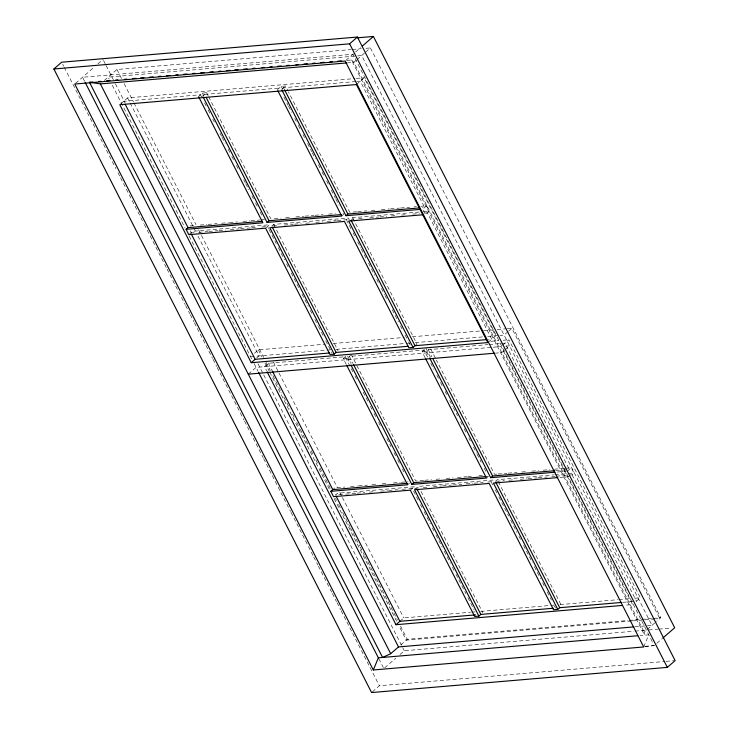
<?xml version="1.0" encoding="UTF-8"?>
<svg xmlns="http://www.w3.org/2000/svg" width="729" height="729" viewBox="0 0 729 729"><rect width="100%" height="100%" fill="white"/><g stroke="black" fill="none" stroke-linecap="round" stroke-linejoin="round"><path stroke-width="0.55" stroke-dasharray="3.65 2.73" d="M643.707 646.96L648.755 634.804L639.998 635.551M75.543 83.361L93.631 67.624M97.886 63.915L102.999 59.459M104.265 80.509L116.922 69.492L351.187 49.554M120.558 104.01L127.566 97.905L355.114 78.541M206.599 92.711L202.38 93.066L198.479 96.456L202.708 96.1L206.599 92.711L208.148 95.736M277.348 89.749L281.239 86.359L285.467 85.995L288.046 91.052M281.576 89.385L285.467 85.995M345.947 60.352L360.618 47.576M356.217 60.297L353.875 62.33L348.216 62.812M356.991 59.614L364.855 52.77M365.648 52.078L370.423 47.923L660.756 617.718L656.665 621.281M356.381 84.546L364.172 77.766L495.638 335.796L488.63 341.892M188.829 234.692L192.729 231.303L269.484 224.769L265.584 228.159M271.762 226.099L273.703 224.404L348.344 218.053L349.373 220.076M341.719 216.066L343.66 214.372L342.12 211.346M337.354 220.523L346.403 219.748L348.344 218.053M419.166 212.03L352.572 217.698L350.622 219.393L354.012 219.101M254.485 353.255L258.376 349.865L325.152 344.188M426.593 205.788L422.692 209.177L425.435 214.554L429.326 211.164L426.593 205.788L420.943 206.271M256.699 357.966L259.041 355.925L196.657 233.49M248.279 374.177L256.07 367.398L492.057 347.314M352.891 371.918L345.163 356.754L268.409 363.288L264.518 366.678L266.577 370.724M346.311 364.518L343.222 358.449L347.113 355.059M343.222 358.449L347.441 358.094L350.685 355.269M414.992 345.719L416.942 344.024L354.121 220.732M425.171 357.802L422.082 351.743L425.335 348.918M422.082 351.743L426.31 351.378L428.26 349.683L488.084 344.598M507.985 331.686L504.085 335.076L499.866 335.431M508.76 331.002L511.876 328.296L659.781 618.566L656.382 618.857M332.779 489.615L334.72 487.92M502.673 345.191L508.906 339.76L640.372 597.789L634.148 603.211M504.113 350.567L501.78 352.608L496.121 353.091M504.896 349.893L509.571 345.828L503.229 346.366M407.584 484.776L409.534 483.081M410.327 490.152L414.218 486.762L415.248 488.785M414.546 489.788L418.446 486.398L493.086 480.046L494.116 482.069M486.453 478.06L488.394 476.365L486.134 476.556M487.747 482.033L491.136 481.741L493.086 480.046M495.365 481.386L497.306 479.691L553.748 474.889M567.426 471.171L571.326 467.781L574.06 473.157L572.119 474.852L568.729 475.144M399.884 621.308L403.775 617.919L470.57 612.232M400.832 644.892L407.256 639.297L627.933 620.516M384.684 667.819L395.765 658.178M400.021 654.469L404.285 650.76L633.957 631.223M372.364 691.876L379.381 685.77L664.93 661.467M346.931 60.37L351.469 59.988L644.536 635.159L644.199 632.134L655.89 621.955M656.793 643.324L661.905 638.877M644.764 646.814L654.241 645.548L652.747 642.623M352.317 49.463L361.374 48.688M365.903 48.305L370.423 47.923M356.244 78.44L364.172 77.766M204.658 94.405L279.298 88.054M355.761 81.548L283.517 87.69L284.547 89.713M356.891 81.448L360.272 81.156L424.642 207.483L422.383 207.674M189.987 225.926L194.506 225.543M200.147 225.061L206.918 224.486M208.047 224.386L217.078 223.621M221.589 223.238L228.368 222.655M229.489 222.564L237.399 221.889M243.039 221.406L249.81 220.832M250.94 220.732L259.971 219.967M261.1 219.876L264.481 219.584M274.359 218.746L281.148 218.162M285.668 217.78L291.327 217.297M295.846 216.914L303.765 216.24M304.895 216.148L313.944 215.374M315.074 215.283L322.993 214.608M328.642 214.126L335.431 213.542M356.609 211.747L349.838 212.321L288.556 92.064M357.739 211.647L366.769 210.881M371.28 210.499L376.92 210.016M381.44 209.633L389.341 208.959M390.471 208.858L399.501 208.093M400.631 208.002L409.662 207.227M414.172 206.845L416.432 206.653M423.686 211.647L429.326 211.164M190.779 232.998L194.169 232.706M198.68 232.323L207.71 231.558M208.84 231.458L217.871 230.692M219.001 230.592L225.771 230.018M230.282 229.635L239.312 228.86M240.442 228.769L250.603 227.904M251.733 227.803L257.373 227.33M261.893 226.947L267.534 226.464L268.564 228.487M272.892 226.008L278.542 225.525M284.201 225.042L293.249 224.277M294.379 224.177L301.159 223.603M305.688 223.22L311.338 222.737M315.867 222.345L322.646 221.771M327.175 221.388L336.224 220.614M358.522 218.718L364.172 218.235M369.813 217.761L378.843 216.987M379.973 216.896L386.744 216.322M391.263 215.93L396.904 215.456M401.415 215.064L407.064 214.59M412.705 214.107L419.476 213.533M425.125 213.05L427.376 212.859L491.747 339.185L488.357 339.468M333.071 343.514L404.367 337.445M412.286 336.771L482.452 330.793M483.582 330.702L496.039 329.645M497.169 329.544L506.218 328.77M507.348 328.679L511.876 328.296M250.585 356.645L325.827 350.248M326.966 350.148L330.355 349.856M336.014 349.373L405.078 343.496M406.208 343.405L409.607 343.113M415.266 342.63L483.19 336.853M487.719 336.47L498.809 335.522M490.79 341.3L498.718 340.625M503.247 340.243L508.906 339.76M489.214 344.498L500.495 343.541M501.625 343.441L505.015 343.149L569.376 469.476M493.196 347.214L501.115 346.539L632.59 604.569L624.662 605.243M336.98 487.728L344.881 487.054M350.521 486.571L357.301 485.997M358.431 485.897L367.452 485.131M371.972 484.749L377.613 484.266M382.133 483.883L387.773 483.4M393.414 482.926L400.194 482.343M401.324 482.252L408.094 481.678M423.622 480.347L415.703 481.022L351.342 354.704M424.752 480.256L431.541 479.682M436.06 479.29L441.71 478.807M446.239 478.424L453.028 477.85M457.548 477.468L466.596 476.693M467.726 476.602L473.385 476.119M479.035 475.636L482.425 475.344M496.832 474.123L494.572 474.315L436.379 360.117M497.953 474.023L506.983 473.258M508.113 473.157L517.143 472.392M521.663 472.009L527.304 471.526M531.815 471.144L538.594 470.57M543.105 470.187L549.876 469.604M554.395 469.221L564.556 468.355M565.677 468.264L571.326 467.781M555.835 470.633L567.116 469.667M557.275 472.037L566.305 471.271M414.218 486.762L337.463 493.296L335.513 494.991L344.544 494.216M554.878 474.789L567.29 473.732M568.42 473.64L574.06 473.157M345.674 494.125L355.834 493.26M356.964 493.159L364.864 492.494M369.375 492.102L375.025 491.628M380.666 491.146L387.436 490.571M388.566 490.471L397.597 489.706M402.107 489.323L407.757 488.84M408.887 488.74L412.268 488.457L418.446 500.586M416.496 488.093L418.756 487.901M423.285 487.519L428.934 487.036M433.454 486.653L441.373 485.979M442.503 485.879L451.552 485.113M452.682 485.013L461.73 484.247M466.259 483.865L473.039 483.281M474.169 483.19L483.218 482.416M496.495 481.286L504.395 480.611M508.906 480.229L514.546 479.755M520.196 479.272L526.967 478.698M528.097 478.598L537.127 477.832M538.257 477.732L547.288 476.966M551.798 476.584L555.188 476.292M556.318 476.201L567.599 475.235M560.009 477.413L569.039 476.648M471.699 612.141L475.098 611.85M480.757 611.367L549.812 605.489M550.942 605.398L554.341 605.106M560 604.623L617.736 599.712M618.866 599.612L630.184 598.655M634.713 598.263L640.372 597.789M622.94 602.327L634.221 601.37M629.063 620.415L640.381 619.459M641.52 619.358L651.699 618.493M652.838 618.392L660.756 617.718M631.487 620.98L406.281 640.144L399.064 625.983M632.617 620.88L643.935 619.914M645.074 619.823L655.253 618.957M635.014 626.794L646.331 625.828M647.461 625.737L651.99 625.345L361.666 55.55L108.165 77.119L109.195 79.151M635.087 631.123L647.534 630.066M648.664 629.965L657.713 629.2M658.843 629.1L671.291 628.043M645.183 646.322L654.241 645.548M666.06 661.367L673.997 660.693M351.469 59.988L353.875 62.33L644.199 632.134M572.119 474.852L636.481 601.179M652.245 641.638L352.954 54.247L82.55 77.265L84.619 81.311M430.721 349L435.869 359.105M498.335 481.714L561.676 606.009M428.26 349.683L431.86 356.763M425.982 348.353L430.611 357.447M426.31 351.378L429.399 357.447M427.641 357.119L424.032 350.048L349.391 356.399L352.991 363.47M430.73 363.179L433.819 369.248M436.908 375.307L438.448 378.342M440.507 382.388L443.086 387.436M445.146 391.482L446.686 394.507M449.775 400.576L452.864 406.636M453.383 407.648L457.502 415.73M460.591 421.799L462.14 424.825M464.2 428.871L466.77 433.919M468.829 437.965L470.378 440.999M473.467 447.059L476.556 453.128M477.067 454.14L481.186 462.222M484.275 468.282L485.824 471.317M491.136 481.741L493.196 485.787M495.255 489.824L496.804 492.859M498.864 496.905L508.642 516.105M510.701 520.151L516.879 532.27M518.939 536.316L520.488 539.351M523.577 545.41L532.334 562.588M534.393 566.633L540.572 578.762M542.631 582.799L544.171 585.834M547.26 591.902L551.379 599.985M554.468 606.045L555.498 608.068M352.572 217.698L353.601 219.721M281.239 86.359L282.788 89.385M283.927 97.148L288.046 105.231M288.566 106.243L291.655 112.302M294.744 118.371L296.293 121.397M298.352 125.443L300.922 130.5M302.982 134.537L304.531 137.571M307.62 143.631L311.739 151.723M312.249 152.725L315.338 158.794M318.427 164.854L319.976 167.889M322.036 171.935L324.605 176.983M326.665 181.029L328.214 184.054M331.303 190.123L335.422 198.206M335.941 199.217L339.031 205.277M346.403 219.748L351.032 228.842M353.091 232.888L354.64 235.923M357.729 241.982L360.819 248.051M361.329 249.054L366.487 259.159M368.546 263.205L374.724 275.334M376.784 279.371L378.324 282.405M381.413 288.474L384.502 294.534M385.021 295.546L386.561 298.58M392.229 309.697L398.408 321.817M400.467 325.863L402.016 328.897M405.105 334.957L408.194 341.017M408.705 342.029L410.254 345.063M421.016 491.455L482.808 612.725M347.624 356.071L351.232 363.142M347.441 358.094L350.531 364.154M354.95 375.954L356.49 378.989M363.188 392.129L368.336 402.235M370.396 406.272L371.945 409.306M374.004 413.352L376.574 418.4M378.633 422.446L380.183 425.481M386.871 438.612L390.99 446.695M394.079 452.764L395.628 455.798M397.688 459.835L400.267 464.892M402.326 468.929L403.866 471.964M420.505 504.623L422.055 507.657M424.114 511.703L430.292 523.823M432.352 527.869L433.901 530.903M435.96 534.94L442.138 547.069M444.198 551.115L450.376 563.244M452.436 567.28L453.976 570.315M456.035 574.352L465.822 593.561M467.881 597.598L474.06 609.726M208.658 96.747L270.969 219.028M273.703 224.404L338.074 350.731M202.38 93.066L203.92 96.1M201.459 96.784L200.429 94.761L123.675 101.295L124.705 103.318M204.548 102.844L206.097 105.878M208.157 109.924L210.727 114.972M212.786 119.018L214.335 122.053M219.994 133.17L221.543 136.195M222.053 137.207L225.143 143.276M228.232 149.336L229.781 152.37M231.84 156.407L234.41 161.464M236.469 165.501L238.018 168.536M243.686 179.653L245.226 182.687M245.746 183.699L248.835 189.759M251.924 195.819L253.464 198.853M255.524 202.899L258.102 207.947M260.162 211.993L261.702 215.028M269.074 229.498L276.291 243.641M278.35 247.687L284.529 259.816M286.588 263.852L288.128 266.887M291.217 272.947L299.974 290.133M302.034 294.17L308.212 306.298M310.272 310.344L311.821 313.37M314.91 319.439L317.999 325.498M318.509 326.51L323.658 336.616M325.717 340.662L331.895 352.79M273.339 361.921L278.496 372.036M279.007 373.057L337.263 487.391M339.842 492.449L341.91 496.495M342.42 497.506L403.775 617.919M268.409 363.288L272.528 371.371M116.922 69.492L121.579 78.623M124.158 83.689L133.462 101.942M133.972 102.953L195.964 224.614M198.552 229.69L263.643 357.438M266.222 362.504L270.359 370.614M272.938 375.681L281.722 392.922M283.791 396.977L286.369 402.043M286.889 403.064L289.987 409.142M292.566 414.209L294.115 417.252M296.703 422.328L299.801 428.406M300.321 429.417L309.105 446.658M311.165 450.713L313.233 454.768M315.812 459.835L317.88 463.89M319.949 467.945L330.802 489.241M335.449 498.363L336.479 500.395M338.548 504.45L340.616 508.505M342.676 512.56L345.264 517.626M345.783 518.647L349.911 526.757M350.43 527.769L359.725 546.021M360.244 547.032L364.372 555.143M364.892 556.154L397.442 620.033M400.54 626.111L407.256 639.297M258.376 349.865L261.984 356.946M265.074 363.015L269.201 371.107M269.712 372.118L330.009 490.453M334.137 498.545L397.004 621.937M127.566 97.905L129.634 101.951M130.145 102.962L193.048 226.409M193.559 227.421L196.137 232.478M103.518 60.48L105.587 64.535M106.097 65.546L113.332 79.743M115.401 83.808L125.224 103.071M190.333 230.865L191.372 232.897M258.03 363.735L263.196 373.877M263.716 374.888L402.217 646.705M402.736 647.726L404.285 650.76M112.293 85.22L185.057 228.022M189.185 236.123L252.079 359.579M254.075 363.489L258.13 371.453M378.852 658.788L383.336 667.591M62.694 64.243L63.724 66.266M64.243 67.287L97.303 132.177M97.823 133.188L115.902 168.672M117.97 172.727L120.039 176.782M120.558 177.803L143.804 223.429M144.315 224.441L166.531 268.035M167.05 269.056L185.13 304.54M185.649 305.551L189.777 313.661M190.296 314.682L193.914 321.771M194.433 322.792L212.513 358.276M213.032 359.288L216.641 366.386M217.16 367.398L244.024 420.123M244.543 421.134L263.142 457.639M263.652 458.65L290.516 511.375M291.035 512.387L313.251 555.99M313.771 557.002L317.899 565.112M318.418 566.123L331.85 592.486M332.369 593.506L336.497 601.616M337.017 602.628L340.634 609.726M341.145 610.738L379.381 685.77"/><path stroke-width="1.09" d="M373.312 669.969L74.759 84.045L345.163 61.026L643.707 646.96L373.312 669.969L378.36 657.813L85.129 82.331M53.873 68.991L61.664 62.211L357.41 37.042L675.127 660.602L667.336 667.381L371.59 692.55L53.873 68.991L349.619 43.822L357.41 37.042M362.322 46.091L373.403 36.45L674.68 627.751L662.752 638.139M408.504 346.266L336.124 352.426L334.174 354.121L329.955 354.485L265.584 228.159L188.829 234.692L186.095 229.316L188.036 227.621L262.54 221.279M203.218 97.112L267.069 222.427L269.019 220.723L341.4 214.572M282.087 90.396L345.938 215.711L347.888 214.016L418.993 207.965M251.25 362.705L487.847 342.575L356.381 84.546L119.784 104.684L251.25 362.705L255.141 359.315L329.645 352.982M334.174 354.121L269.812 227.794L344.452 221.443L408.814 347.769L413.042 347.414L414.992 345.719L486.097 339.659M553.238 608.259L480.858 614.419L478.917 616.114L474.688 616.479L410.327 490.152L333.572 496.686L330.829 491.31L332.779 489.615L407.274 483.272M351.05 365.165L411.812 484.411L413.753 482.716L486.134 476.556M429.919 358.458L490.672 477.705L492.622 476.01L554.705 470.724M267.096 371.735L395.984 624.698L399.884 621.308L475.508 614.875M92.92 81.985L89.512 82.277L382.579 657.458L390.698 653.703L398.49 646.924L633.884 626.894M478.917 616.114L414.546 489.788L489.186 483.436L553.557 609.763L557.776 609.408L559.726 607.704L621.81 602.427M357.556 37.799L373.403 36.45M98.588 81.502L100.857 81.311M106.525 80.828L109.924 80.536M115.601 80.053L117.87 79.862M124.668 79.288L126.937 79.096M132.605 78.614L136.013 78.322M140.542 77.93L143.95 77.648M149.618 77.165L153.017 76.873M158.685 76.39L160.954 76.199M166.631 75.716L170.03 75.424M175.698 74.941L177.967 74.75M183.635 74.267L187.043 73.975M192.711 73.492L194.98 73.301M200.648 72.818L204.047 72.526M209.715 72.043L213.123 71.761M218.791 71.278L221.06 71.087M226.728 70.604L230.127 70.312M234.665 69.92L238.064 69.638M243.741 69.155L247.14 68.863M252.808 68.38L255.077 68.189M261.884 67.606L264.153 67.414M269.821 66.931L272.09 66.74M277.758 66.257L281.157 65.965M286.834 65.482L289.094 65.291M295.901 64.717L298.17 64.516M303.838 64.034L307.246 63.751M312.914 63.268L315.183 63.077M320.851 62.594L324.25 62.302M329.918 61.819L332.187 61.628M337.855 61.145L341.263 60.853M89.512 82.277L100.374 83.899L347.086 62.904M186.095 229.316L262.85 222.782L198.999 97.467M267.069 222.427L341.719 216.066L277.867 90.76M345.938 215.711L420.433 209.369M423.175 214.745L348.681 221.087L413.042 347.414M248.279 374.177L494.991 353.182M330.829 491.31L407.584 484.776L346.822 365.53M411.812 484.411L486.453 478.06L425.69 358.814M490.672 477.705L555.015 472.228M557.749 477.604L493.415 483.081L557.776 609.408M395.984 624.698L622.402 605.434M378.36 657.813L637.729 635.743M349.619 43.822L667.336 667.381M432.889 358.777L492.622 476.01M495.875 482.398L559.726 607.704M284.547 89.713L347.888 214.016M351.141 220.404L414.992 345.719M353.51 364.482L413.753 482.716M417.006 489.104L480.858 614.419M206.198 97.44L269.019 220.723M272.272 227.111L336.124 352.426M272.528 371.371L332.779 489.615M336.033 496.002L399.884 621.308M125.224 104.329L188.036 227.621M191.29 234.009L255.141 359.315M258.649 372.464L398.49 646.924M100.374 83.899L390.698 653.703"/></g></svg>
